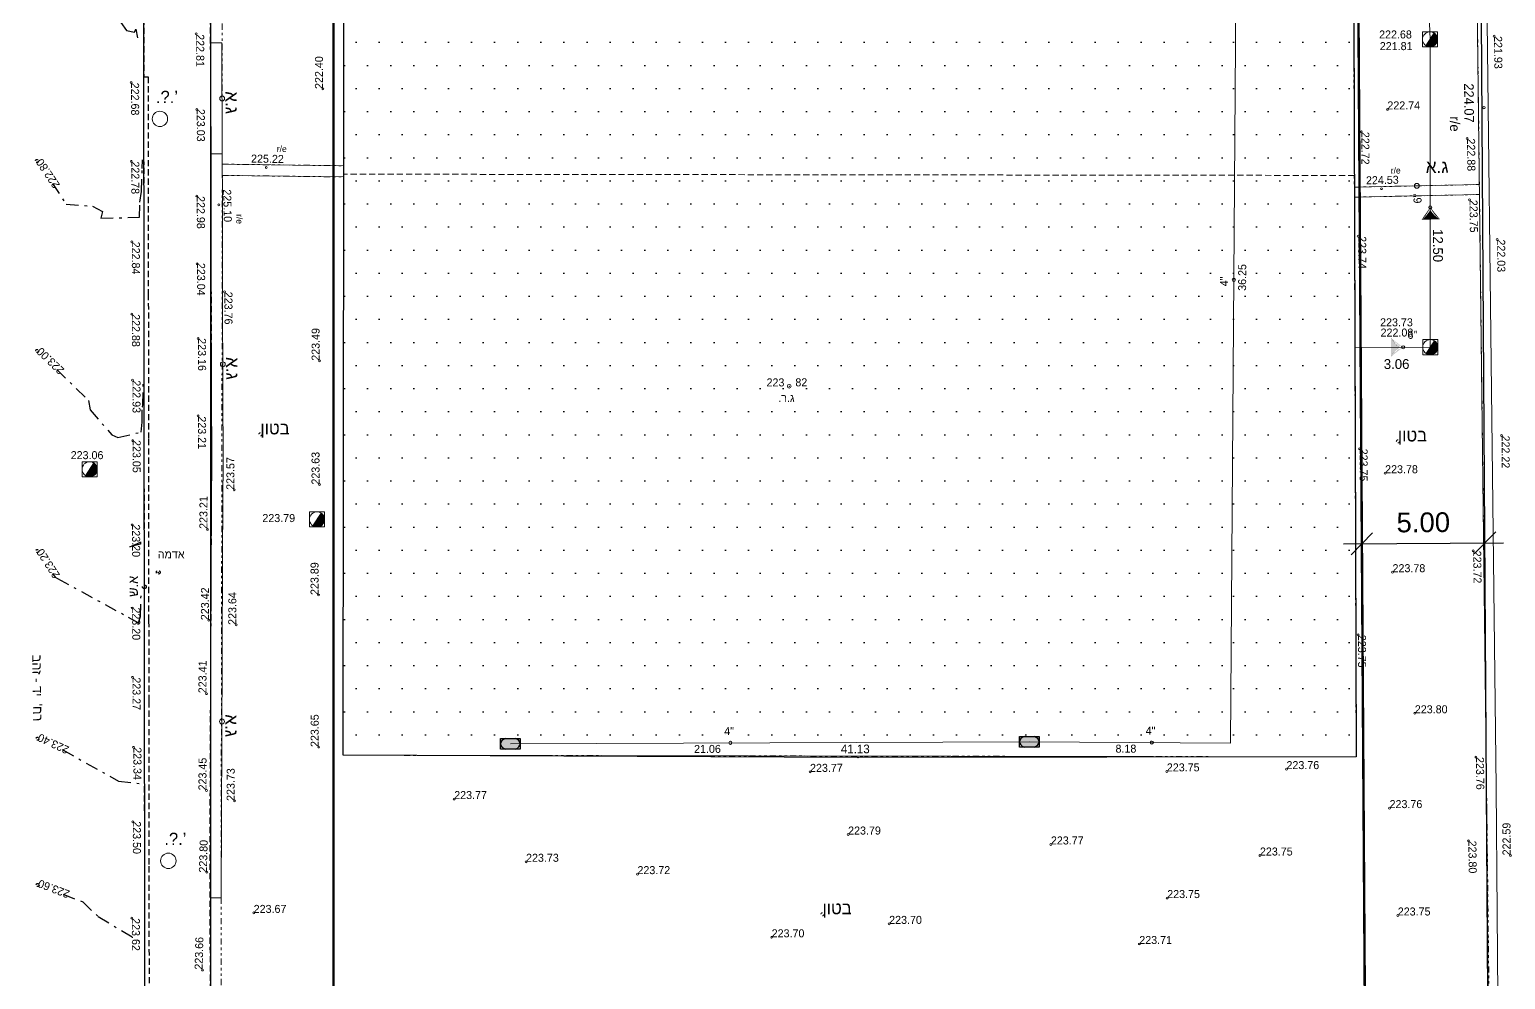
# Model space of a CAD drawing. Extents: x 231979 to 232154, y 632653 to 632930.
# Drawn here: x 232023.1 to 232083.1, y 632816.6 to 632855.2 of the extents above; entities that cross this region are included whole.
import ezdxf
from ezdxf.enums import TextEntityAlignment as Align

# ---------------------------------------------------------------- set-up
doc = ezdxf.new("R2010")
doc.units = 0
doc.header["$MEASUREMENT"] = 0
doc.header["$PDMODE"] = 32
doc.header["$PDSIZE"] = 0.15
for name, pattern in [('DASHDOT', [1, 0.5, -0.25, 0, -0.25]), ('DASHED2', [0.375, 0.25, -0.125]), ('DIVIDE2', [0.625, 0.25, -0.125, 0, -0.125, 0, -0.125]), ('HIDDEN', [0.375, 0.25, -0.125])]:
    doc.linetypes.add(name, pattern=pattern)
for name, color, linetype, lineweight in [('1021', 7, 'Continuous', 20), ('1502', 7, 'Continuous', 20), ('1520', 7, 'Continuous', 20), ('2200', 7, 'Continuous', 20), ('2299', 7, 'DASHED2', 25), ('2401', 7, 'Continuous', 30), ('2402', 7, 'Continuous', 20), ('2404', 7, 'HIDDEN', 30), ('2407', 7, 'DIVIDE2', 20), ('2602', 8, 'Continuous', 20), ('2810', 3, 'DASHED2', 25), ('4402', 1, 'Continuous', 20), ('4604', 5, 'Continuous', 20), ('4612', 5, 'Continuous', 30), ('4801', 29, 'Continuous', 20), ('4801T', 29, 'Continuous', 20), ('4804', 29, 'Continuous', 20)]:
    doc.layers.add(name, color=color, linetype=linetype, lineweight=lineweight)
for name, color, linetype in [('1201', 7, 'Continuous'), ('1506', 252, 'DASHDOT'), ('1802', 15, 'Continuous'), ('1803', 10, 'DASHDOT'), ('2421', 7, 'Continuous')]:
    doc.layers.add(name, color=color, linetype=linetype)
doc.styles.add('hebtext', font='hebtxt.shx')
doc.styles.add('HEBTXT', font='hebtxt.shx')
doc.styles.add('MAVAT_HEBTXT', font='hebtxt.shx')
doc.styles.add('MIRYL', font='miryl.shx')
doc.styles.get("Standard").update_dxf_attribs({"font": 'arial.ttf'})
doc.dimstyles.new('KB', dxfattribs={"dimtxt": 0.8, "dimasz": 0.88, "dimexe": 0.78, "dimexo": 0.9125, "dimgap": 0.44, "dimtad": 1, "dimzin": 0, "dimdsep": 46, "dimtxsty": 'Standard', "dimblk": 'OBLIQUE', "dimcen": 0.29, "dimdle": 0.75, "dimadec": 0, "dimazin": 0, "dimtfac": 1, "dimtofl": 0, "dimtmove": 0, "dimatfit": 3, "dimldrblk": 'OBLIQUE', "dimfxl": 1, "dimtolj": 1, "dimtzin": 0, "dimarcsym": 0})

# ---------------------------------------------------------------- blocks, each defined once
blk = doc.blocks.new('*U1', base_point=(1.23, -0.05))
at = {"color": 0}
for points in [[(0.75, 0.98), (0.66, 1.04), (-0.48, -1.14), (-0.67, -1.04)], [(0.75, 0.98), (-0.48, -1.14), (-0.01, -1.23)], [(1.21, -0.2), (0.75, 0.98), (-0.01, -1.23)], [(1.14, 0.47), (1.04, 0.66), (0.75, 0.98), (0.91, 0.83)], [(1.21, -0.2), (1.23, -0.05), (0.75, 0.98), (1.14, 0.47)], [(1.23, -0.05), (1.23, 0.05), (1.14, 0.47), (1.2, 0.26)], [(-0.48, -1.14), (-0.27, -1.2), (-0.01, -1.23), (-0.06, -1.23)], [(-0.01, -1.23), (0.43, -1.15), (1.21, -0.2), (0.95, -0.78)], [(-0.01, -1.23), (0.01, -1.23), (0.43, -1.15), (0.23, -1.21)], [(0.43, -1.15), (0.63, -1.06), (0.95, -0.78), (0.8, -0.94)], [(0.95, -0.78), (1.07, -0.61), (1.21, -0.2), (1.16, -0.41)]]:
    blk.add_solid(points, dxfattribs=at)
blk = doc.blocks.new('4804')
at = {"layer": '4804'}
blk.add_lwpolyline([(1.23, -1.23), (1.23, 1.23), (-1.24, 1.23), (-1.24, -1.23)], close=True, dxfattribs=at)
blk.add_lwpolyline([(1.23, -0.05), (1.23, 0.05, 0.244643), (0.66, 1.04), (-0.67, -1.04, 0.141736), (-0.01, -1.23), (0.01, -1.23, 0.399207)], format="xyb", close=True, dxfattribs=at)
blk.add_lwpolyline([(0.66, 1.04), (-0.67, -1.04)], dxfattribs=at)
blk.add_circle((0, 0), 1.23, dxfattribs=at)
blk.add_blockref('*U1', (1.23, -0.05), dxfattribs=at)
at = {"style": 'hebtext', "flags": 1}
for tag, p in [('NAME', (3.6, 29.23)), ('COVER', (3.6, 18.7)), ('MATERIAL', (3.6, 8.17)), ('TL', (2.95, -2.37)), ('MANH_TYPE', (3.6, -2.37)), ('IL', (3.6, -12.9))]:
    blk.add_attdef(tag, p, '', height=1.3, dxfattribs=at)
at = {"style": 'hebtext'}
blk.add_attdef('NUMBER', (-0.02, 2.23), '', height=1.3, dxfattribs=at)
blk = doc.blocks.new('4402')
at = {"layer": '4402'}
blk.add_circle((0, 0), 1.25, dxfattribs=at)
at = {"style": 'hebtext'}
for tag, p in [('NUMBER', (1.93, -0.59)), ('NAME', (1.93, -3.02))]:
    blk.add_attdef(tag, p, '', height=1.3, dxfattribs=at)
blk = doc.blocks.new('2602')
at = {"color": 2}
blk.add_circle((0, 0), 0.25, dxfattribs=at)
at = {"style": 'hebtext'}
blk.add_attdef('FENCE_TYPE', (0.92, 1.3), '', height=1.3, dxfattribs=at)
blk = doc.blocks.new('2404')
at = {"color": 2}
blk.add_circle((0, 0), 0.075, dxfattribs=at)
at = {"style": 'hebtext'}
blk.add_attdef('COVER_TYPE', (-1.984, 0.57), '', height=0.39, dxfattribs=at)
blk = doc.blocks.new('2402')
at = {"style": 'HEBTXT'}
blk.add_attdef('STREET-NAME', text='', height=3, dxfattribs=at).set_placement((0, 1), align=Align.CENTER)
at = {"layer": '2421', "style": 'HEBTXT'}
blk.add_attdef('STREET-CODE', text='', height=2, dxfattribs=at).set_placement((0, -3), align=Align.CENTER)
blk = doc.blocks.new('2810')
blk.add_point((0, 0))
at = {"style": 'hebtext'}
blk.add_attdef('TYPE', (-0.07, 2.27), '', height=1.3, dxfattribs=at)
blk = doc.blocks.new('1502')
blk.add_circle((0, 0), 0.15)
at = {"style": 'hebtext'}
for tag, p in [('METER', (-10.33, 0)), ('CENTIMETER', (1, 0))]:
    blk.add_attdef(tag, p, '', height=1.3, dxfattribs=at)
at = {"style": 'hebtext', "flags": 1}
blk.add_attdef('HEIGHT', (1, 0), '', height=1.3, dxfattribs=at)
blk = doc.blocks.new('1506')
at = {"color": 2}
blk.add_circle((0, 0), 0.25, dxfattribs=at)
at = {"color": 2, "style": 'hebtext'}
blk.add_attdef('HEIGHT', (-5.33, -1), '', height=1.3, dxfattribs=at)
blk = doc.blocks.new('1021')
at = {"layer": '1021'}
for points in [[(-5.5, 1.2, 0, 1, 0), (-4.2, 1.2, 0, 0.676, 0)], [(6.7, 1.2, 0, 1, 0), (5.3, 1.2, 0, 0.676, 0)]]:
    blk.add_lwpolyline(points, format="xyseb", dxfattribs=at)
blk.add_circle((0, 0), 0.15, dxfattribs=at)
at = {"layer": '1021', "style": 'hebtext'}
blk.add_attdef('LENGTH', (-3, 0.5), '', height=1.3, dxfattribs=at)
blk = doc.blocks.new('_Oblique')
at = {"color": 0, "linetype": 'ByBlock', "lineweight": -2}
blk.add_line((-0.5, -0.5), (0.5, 0.5), dxfattribs=at)
blk = doc.blocks.new('*D29')
at = {"layer": '1803', "color": 0, "linetype": 'Continuous', "lineweight": -2, "transparency": 16777216}
for p, q in [((232077.237, 632834.921), (232077.236, 632835.101)), ((232082.237, 632834.959), (232082.235, 632835.138)), ((232076.491, 632834.315), (232082.991, 632834.364))]:
    blk.add_line(p, q, dxfattribs=at)
at = {"layer": '1803', "color": 0, "linetype": 'Continuous', "lineweight": -2, "transparency": 16777216, "xscale": 0.88, "yscale": 0.88, "zscale": 0.88}
for p, rotation in [((232077.241, 632834.321), 180.427905208788), ((232082.241, 632834.358), 0.4279052087879546)]:
    blk.add_blockref('_Oblique', p, dxfattribs=dict(at, rotation=rotation))
at = {"layer": '1803', "color": 0, "linetype": 'Continuous', "transparency": 16777216, "insert": (232079.735, 632835.188), "char_height": 0.8, "attachment_point": 5, "rotation": 0.42791}
blk.add_mtext('\\A1;5.00', dxfattribs=at)
blk = doc.blocks.new('2407')
at = {"color": 2}
blk.add_circle((0, 0), 0.25, dxfattribs=at)
at = {"style": 'hebtext'}
blk.add_attdef('COVER_TYPE', (-10, 1), '', height=1.3, dxfattribs=at)
blk = doc.blocks.new('4612')
at = {"layer": '4612'}
blk.add_hatch(color=256, dxfattribs=at).paths.add_polyline_path([(1.23, 2.16), (-1.23, 2.16, 0.58137), (-1.23, -2.16), (1.23, -2.16, 0.58137)])
blk.add_lwpolyline([(-2.49, -2.16), (-2.49, 2.16), (2.49, 2.16), (2.49, -2.16)], close=True, dxfattribs=at)
for start, end in [(119.6551, 240.3449), (299.6551, 60.3449)]:
    blk.add_arc((0, 0), 2.49, start, end, dxfattribs=at)
at = {"layer": '4612', "style": 'hebtext', "flags": 1}
for tag, p in [('WHEEL_NAME', (-4.5, 2.93)), ('TYPE', (-3.97, -3.71))]:
    blk.add_attdef(tag, p, '', height=1.3, dxfattribs=at)
blk = doc.blocks.new('4604')
at = {"color": 2}
blk.add_lwpolyline([(0, 0.25, 1), (0, -0.25, 1)], format="xyb", close=True, dxfattribs=at)
at = {"style": 'hebtext'}
for tag, p in [('KAV_DIAM', (0.12, 4.07)), ('W_TH', (0.31, 1.6)), ('LEVEL', (0.31, 2.85)), ('METAHNEN', (0.24, 0.2)), ('DATE', (0.26, -1.26)), ('PARENT_PLAN_LINE_NAME', (0.31, -3.63)), ('OWNER', (0.29, -4.87)), ('ZOMET_ID_2', (0.24, -8.5)), ('GIS_OBJECT_ID', (0.25, -6.13)), ('ZOMET_ID_1', (0.31, -7.26)), ('MEVAZEA', (0.38, -9.67)), ('STATUS', (0.31, -12.33)), ('DATE_1', (0.32, -11.04)), ('KAV_LENGTH', (0.29, -13.7)), ('VALVE_ID', (0.37, -16.21)), ('INNER_COVER_TYPE', (0.4, -17.44)), ('EL_NO', (0.33, -18.6)), ('OUTER_COVER_TYPE', (0.4, -19.84)), ('KAV_NO', (0.42, -21.02))]:
    blk.add_attdef(tag, p, '', height=1.3, dxfattribs=at)
at = {"style": 'hebtext', "flags": 1}
for tag, p in [('עילי', (0.26, -2.52)), ('MATERIAL', (0.39, -14.99))]:
    blk.add_attdef(tag, p, '', height=1.3, dxfattribs=at)
blk = doc.blocks.new('4801')
at = {"layer": '4801'}
h = blk.add_hatch(color=256, dxfattribs=at)
edge = h.paths.add_edge_path()
edge.add_arc((1.95, 4.63), 5.02, 218.5861, 247.1405, ccw=False)
edge.add_arc((1.62, 3.69), 4.21, 211.4224, 241.4224)
edge.add_arc((1.82, -3.93), 4.51, 119.4318, 147.2843)
edge.add_arc((2.04, -4.74), 5.16, 113.2543, 141.0191, ccw=False)
at = {"layer": '4801', "const_width": 0.0075}
for points in [[(-1.98, 1.5, 0.119466), (-0.67, 0)], [(-0.67, 0, 0.111287), (-1.98, -1.5)]]:
    blk.add_lwpolyline(points, format="xyb", dxfattribs=at)
blk.add_lwpolyline([(0, 0, -0.125241), (-1.98, 1.5, 0.131653), (-0.4, -0.01, 0.122131), (-1.98, -1.5, -0.121743)], format="xyb", close=True, dxfattribs=at)
at = {"layer": '4801'}
blk.add_circle((0, 0), 0.25, dxfattribs=at)
at = {"layer": '4801', "style": 'hebtext', "text_generation_flag": 4}
blk.add_attdef('NUMBER', (0.24, -12.94), '', height=1.3, rotation=180, dxfattribs=at)
blk.add_attdef('DIAM', (0.22, -14.13), '', height=1.3, dxfattribs=at)
at = {"layer": '4801', "style": 'hebtext', "flags": 1}
for tag, p in [('IL_IN', (0.21, -19.57)), ('IL_OUT', (0.3, -24.66)), ('MATERIAL', (0.08, -26.33)), ('SLOPE', (0.16, -27.6))]:
    blk.add_attdef(tag, p, '', height=1.3, dxfattribs=at)
blk = doc.blocks.new('1520')
at = {"layer": '1520'}
blk.add_point((0, 0), dxfattribs=at)
at = {"layer": '1520', "style": 'hebtext'}
for tag, p in [('CENTIMETER', (-0.77, -1.47)), ('METER', (-0.78, -0.76))]:
    blk.add_attdef(tag, p, '', height=0.375, dxfattribs=at)
at = {"layer": '1520', "style": 'hebtext', "flags": 1}
blk.add_attdef('HEIGHT', (-0.71, -2.15), '', height=0.375, dxfattribs=at)

msp = doc.modelspace()

# ---------------------------------------------------------------- hatches: boundary and pattern name
at = {"layer": '2299'}
h = msp.add_hatch(dxfattribs=at)
h.set_pattern_fill('DOTS', color=256, scale=15, style=0)
h.paths.add_polyline_path([(232076.817, 632885.934), (232035.954, 632885.967), (232035.877, 632825.734), (232077.009, 632825.666)])

# ---------------------------------------------------------------- linework, layer by layer
at = {"layer": '1201'}
msp.add_lwpolyline([(232056.78, 632825.641, -2.411363), (232056.773, 632825.633, -0.414703), (232056.78, 632825.641), (232035.877, 632825.734), (232035.954, 632885.967), (232076.817, 632885.934), (232077.009, 632825.666)], format="xyb", close=True, dxfattribs=at)
at = {"layer": '1506'}
for points, elevation in [([(232024.196, 632858.878), (232025.729, 632856.642), (232026.849, 632855.499), (232027.089, 632855.169), (232027.411, 632855.103), (232027.467, 632855.226), (232027.527, 632854.868)], 222.6), ([(232024.074, 632848.959), (232024.637, 632848.111), (232025.699, 632848.04), (232026.115, 632847.813), (232026.043, 632847.542), (232027.611, 632847.581), (232027.632, 632848.199), (232027.692, 632848.631), (232027.727, 632849.566), (232027.739, 632849.915)], 222.8), ([(232024.255, 632841.394), (232025.546, 632840.135), (232025.605, 632839.764), (232026.494, 632838.746), (232026.733, 632838.639), (232027.68, 632838.859), (232027.723, 632839.263), (232027.717, 632839.866), (232027.74, 632839.881), (232027.743, 632839.96), (232027.766, 632840.82)], 223), ([(232027.221, 632834.204), (232027.65, 632834.381), (232027.65, 632834.395), (232027.651, 632834.31), (232027.221, 632834.204)], 223.2), ([(232027.221, 632834.204), (232027.65, 632834.381), (232027.65, 632834.395), (232027.651, 632834.31), (232027.221, 632834.204)], 223.2), ([(232027.221, 632834.204), (232027.65, 632834.381), (232027.65, 632834.395), (232027.651, 632834.31), (232027.221, 632834.204)], 223.2), ([(232027.221, 632834.204), (232027.65, 632834.381), (232027.65, 632834.395), (232027.651, 632834.31), (232027.221, 632834.204)], 223.2), ([(232027.221, 632834.204), (232027.65, 632834.381), (232027.65, 632834.395), (232027.651, 632834.31), (232027.221, 632834.204)], 223.2), ([(232024.082, 632833.117), (232024.191, 632832.963), (232024.286, 632832.91), (232027.158, 632831.346), (232027.578, 632831.117), (232027.653, 632831.367), (232027.676, 632832.207)], 223.2), ([(232024.48, 632825.963), (232024.495, 632825.956), (232026.758, 632824.686), (232027.621, 632824.586)], 223.4), ([(232024.513, 632820.087), (232025.309, 632819.781), (232025.937, 632819.178), (232027.664, 632818.148)], 223.6)]:
    msp.add_lwpolyline(points, dxfattribs=dict(at, elevation=elevation))
at = {"layer": '1802'}
msp.add_lwpolyline([(232030.49, 632888.398), (232030.49, 632694.707), (232038.49, 632686.707), (232083.196, 632686.707), (232081.794, 632903.642), (232045.389, 632903.398, 0.412246), (232030.49, 632888.398)], format="xyb", dxfattribs=at)
at = {"layer": '1803', "ltscale": 5, "const_width": 0.1}
msp.add_lwpolyline([(232035.49, 632888.398), (232035.49, 632696.778), (232040.561, 632691.707), (232078.164, 632691.707), (232076.826, 632898.609), (232045.423, 632898.398, 0.412246)], format="xyb", close=True, dxfattribs=at)
at = {"layer": '2200'}
msp.add_lwpolyline([(232035.954, 632885.967), (232076.817, 632885.934), (232077.009, 632825.666), (232035.877, 632825.734)], close=True, dxfattribs=at)
at = {"layer": '2200', "linetype": 'HIDDEN'}
msp.add_lwpolyline([(232076.934, 632849.282), (232035.907, 632849.334)], dxfattribs=at)
at = {"layer": '2401'}
msp.add_lwpolyline([(232027.833, 632813.692), (232027.825, 632821.227), (232027.818, 632827.924), (232027.815, 632831.188), (232027.807, 632838.572), (232027.801, 632844.468), (232027.792, 632853.282), (232027.782, 632865.402), (232027.798, 632878.106), (232027.813, 632894.514), (232028.426, 632897.052), (232029.957, 632901.694), (232030.687, 632903.738), (232031.498, 632905.882), (232032.013, 632906.825), (232032.635, 632907.199), (232033.281, 632907.222), (232051.222, 632907.338), (232061.836, 632907.425), (232075.206, 632907.594), (232092.335, 632907.674)], dxfattribs=at)
at = {"layer": '2404'}
msp.add_lwpolyline([(232027.792, 632853.282), (232027.962, 632853.282), (232027.971, 632844.468), (232027.977, 632838.572), (232027.985, 632831.188), (232027.988, 632827.924), (232027.995, 632821.227), (232028.003, 632813.692), (232028.011, 632805.14), (232028.018, 632798.8), (232028.026, 632790.456), (232028.052, 632782.218), (232027.882, 632782.217), (232027.856, 632790.455), (232027.848, 632798.799), (232027.841, 632805.14), (232027.833, 632813.692), (232027.825, 632821.227), (232027.818, 632827.924), (232027.815, 632831.188), (232027.807, 632838.572), (232027.801, 632844.468)], close=True, dxfattribs=at)
at = {"layer": '2407'}
msp.add_lwpolyline([(232076.935, 632848.805), (232082.013, 632848.913), (232081.373, 632902.741), (232077.029, 632902.657), (232077.028, 632902.743), (232070.831, 632902.727), (232070.84, 632903.133), (232064.173, 632903.085), (232056.892, 632903.013), (232050.369, 632902.935), (232042.115, 632902.478, 0.039861), (232040.032, 632901.938, 0.075339), (232037.835, 632900.855, 0.014511), (232037.236, 632900.374), (232034.808, 632898.096, 0.088728), (232032.938, 632895.771, 0.077953), (232031.207, 632891.571, 0.026338), (232030.936, 632888.771), (232030.928, 632886.8), (232030.976, 632849.741), (232035.907, 632849.675), (232035.954, 632885.967), (232076.817, 632885.934)], format="xyb", close=True, dxfattribs=at)
msp.add_lwpolyline([(232030.94, 632809.797), (232030.924, 632819.946), (232030.977, 632849.286), (232035.901, 632849.22), (232035.877, 632825.734), (232077.009, 632825.666), (232076.937, 632848.4), (232082.018, 632848.508), (232082.474, 632810.172)], close=True, dxfattribs=at)
at = {"layer": '2602'}
for points in [[(232081.373, 632902.741), (232082.304, 632824.42), (232082.563, 632792.181), (232082.816, 632761.522), (232083.033, 632726.143), (232083.257, 632683.913)], [(232081.767, 632902.749), (232082.697, 632824.424), (232082.957, 632792.184), (232083.209, 632761.524), (232083.427, 632726.145), (232083.651, 632683.915)], [(232030.975, 632850.16), (232030.516, 632850.159)], [(232030.976, 632849.741), (232035.907, 632849.675)], [(232030.977, 632849.286), (232035.901, 632849.22)], [(232076.935, 632848.805), (232082.013, 632848.913)], [(232076.937, 632848.4), (232082.018, 632848.508)]]:
    msp.add_lwpolyline(points, dxfattribs=at)
msp.add_lwpolyline([(232030.49, 632819.946), (232030.924, 632819.946), (232030.971, 632829.711), (232030.988, 632833.896), (232031.004, 632837.848), (232030.998, 632840.35), (232030.988, 632844.644), (232030.98, 632848.165), (232030.975, 632850.144), (232030.96, 632854.668), (232030.501, 632854.666), (232030.516, 632850.143), (232030.521, 632848.164), (232030.529, 632844.643), (232030.539, 632840.349), (232030.544, 632837.848), (232030.528, 632833.898), (232030.511, 632829.713)], close=True, dxfattribs=at)
at = {"layer": '2810'}
for points in [[(232027.782, 632865.402), (232027.792, 632853.282), (232027.962, 632853.282), (232027.962, 632853.282), (232027.962, 632853.282), (232027.971, 632844.468), (232027.977, 632838.572), (232027.985, 632831.188), (232027.988, 632827.924), (232027.995, 632821.227), (232028.003, 632813.692)], [(232030.49, 632813.575), (232030.487, 632823.696), (232030.511, 632829.713), (232030.528, 632833.898), (232030.544, 632837.848), (232030.539, 632840.349), (232030.529, 632844.643), (232030.521, 632848.164), (232030.516, 632850.143), (232030.501, 632854.666), (232030.483, 632860.712)]]:
    msp.add_lwpolyline(points, dxfattribs=at)
at = {"layer": '4604'}
for p, q in [((232072.162, 632862.474), (232071.913, 632826.227)), ((232042.674, 632826.202), (232063.737, 632826.284)), ((232063.737, 632826.284), (232071.913, 632826.227))]:
    msp.add_line(p, q, dxfattribs=at)
at = {"layer": '4804'}
for p, q in [((232080.009, 632854.808), (232079.74, 632862.481)), ((232080.021, 632842.307), (232080.009, 632854.808))]:
    msp.add_line(p, q, dxfattribs=at)
at = {"layer": '4804', "elevation": 223.731}
msp.add_lwpolyline([(232080.021, 632842.307), (232076.956, 632842.297)], dxfattribs=at)

# ---------------------------------------------------------------- block references
at = {"layer": '1021'}
ref = msp.add_blockref('1021', (232056.78, 632825.633, -8.33), dxfattribs=dict(at, xscale=0.05000000006586646, yscale=0.05000000006586646, zscale=0.05000000006586646, rotation=359.4081699641912))
ref.add_attrib('LENGTH', '41.13', dxfattribs={"layer": '0', "height": 0.35, "rotation": 359.90422, "style": 'HEBTXT'}).set_placement((232056.674, 632825.816), align=Align.CENTER)
at = {"layer": '1502'}
ref = msp.add_blockref('1502', (232029.914, 632855.036, 222.811), dxfattribs=dict(at, xscale=0.25, yscale=0.25, zscale=0.25))
ref.add_attrib('HEIGHT', '222.81', (232029.914, 632855.017, 222.811), dxfattribs={"layer": '0', "height": 0.325, "rotation": 270.19137, "style": 'hebtext'})
ref = msp.add_blockref('1502', (232082.61, 632854.94, 221.932), dxfattribs=dict(at, xscale=0.25, yscale=0.25, zscale=0.25))
ref.add_attrib('HEIGHT', '221.93', (232082.61, 632854.94, 221.932), dxfattribs={"layer": '0', "height": 0.325, "rotation": 270.45378, "style": 'hebtext'})
ref = msp.add_blockref('1502', (232035.06, 632852.794, 222.398), dxfattribs=dict(at, xscale=0.25, yscale=0.25, zscale=0.25))
ref.add_attrib('HEIGHT', '222.40', (232035.06, 632852.794, 222.398), dxfattribs={"layer": '0', "height": 0.325, "rotation": 89.92693, "style": 'hebtext'})
ref = msp.add_blockref('1502', (232027.272, 632853.052, 222.683), dxfattribs=dict(at, xscale=0.25, yscale=0.25, zscale=0.25))
ref.add_attrib('HEIGHT', '222.68', (232027.272, 632853.049, 222.683), dxfattribs={"layer": '0', "height": 0.325, "rotation": 270.05814, "style": 'hebtext'})
ref = msp.add_blockref('1502', (232082.199, 632852.036, 224.07), dxfattribs=dict(at, xscale=0.2999999999873011, yscale=0.2999999999873011, zscale=0.2999999999873011, rotation=270.3995510000747))
ref.add_attrib('HEIGHT', '224.07', (232081.392, 632853.02, 224.07), dxfattribs={"layer": '0', "height": 0.39, "rotation": 270.39955, "style": 'hebtext'})
ref = msp.add_blockref('1502', (232029.939, 632851.96, 223.025), dxfattribs=dict(at, xscale=0.25, yscale=0.25, zscale=0.25))
ref.add_attrib('HEIGHT', '223.03', (232029.939, 632851.983, 223.025), dxfattribs={"layer": '0', "height": 0.325, "rotation": 270.19137, "style": 'hebtext'})
ref = msp.add_blockref('1502', (232078.277, 632851.964, 222.739), dxfattribs=dict(at, xscale=0.25, yscale=0.25, zscale=0.25))
ref.add_attrib('HEIGHT', '222.74', (232078.277, 632851.964, 222.739), dxfattribs={"layer": '0', "height": 0.325, "style": 'hebtext'})
ref = msp.add_blockref('1502', (232077.22, 632851.051, 222.716), dxfattribs=dict(at, xscale=0.25, yscale=0.25, zscale=0.25))
ref.add_attrib('HEIGHT', '222.72', (232077.22, 632851.051, 222.716), dxfattribs={"layer": '0', "height": 0.325, "rotation": 270.09736, "style": 'hebtext'})
ref = msp.add_blockref('1502', (232081.512, 632850.781, 222.883), dxfattribs=dict(at, xscale=0.25, yscale=0.25, zscale=0.25))
ref.add_attrib('HEIGHT', '222.88', (232081.512, 632850.781, 222.883), dxfattribs={"layer": '0', "height": 0.325, "rotation": 270.68732, "style": 'hebtext'})
ref = msp.add_blockref('1502', (232032.761, 632849.607, 225.22), dxfattribs=dict(at, xscale=0.2499999999999999, yscale=0.2499999999999999, zscale=0.2499999999999999, rotation=359.2313810000001))
ref.add_attrib('HEIGHT', '225.22', (232032.141, 632849.805, 225.22), dxfattribs={"layer": '0', "height": 0.325, "rotation": 359.23138, "style": 'hebtext'})
ref = msp.add_blockref('1502', (232027.281, 632849.857, 222.781), dxfattribs=dict(at, xscale=0.25, yscale=0.25, zscale=0.25))
ref.add_attrib('HEIGHT', '222.78', (232027.281, 632849.853, 222.781), dxfattribs={"layer": '0', "height": 0.325, "rotation": 270.05814, "style": 'hebtext'})
ref = msp.add_blockref('1502', (232078.038, 632848.743, 224.53), dxfattribs=dict(at, xscale=0.2499999999999999, yscale=0.2499999999999999, zscale=0.2499999999999999, rotation=1.216135000000024))
ref.add_attrib('HEIGHT', '224.53', (232077.411, 632848.919, 224.53), dxfattribs={"layer": '0', "height": 0.325, "rotation": 1.21614, "style": 'hebtext'})
ref = msp.add_blockref('1502', (232029.939, 632848.447, 222.975), dxfattribs=dict(at, xscale=0.25, yscale=0.25, zscale=0.25))
ref.add_attrib('HEIGHT', '222.98', (232029.939, 632848.443, 222.975), dxfattribs={"layer": '0', "height": 0.325, "rotation": 270.13215, "style": 'hebtext'})
ref = msp.add_blockref('1502', (232030.833, 632848.086, 225.1), dxfattribs=dict(at, xscale=0.2499999999999999, yscale=0.2499999999999999, zscale=0.2499999999999999, rotation=271.3158760000001))
ref.add_attrib('HEIGHT', '225.10', (232031.007, 632848.713, 225.1), dxfattribs={"layer": '0', "height": 0.325, "rotation": 271.31588, "style": 'hebtext'})
ref = msp.add_blockref('1502', (232081.611, 632848.288, 223.747), dxfattribs=dict(at, xscale=0.25, yscale=0.25, zscale=0.25))
ref.add_attrib('HEIGHT', '223.75', (232081.611, 632848.288, 223.747), dxfattribs={"layer": '0', "height": 0.325, "rotation": 270.68732, "style": 'hebtext'})
ref = msp.add_blockref('1502', (232027.303, 632846.588, 222.842), dxfattribs=dict(at, xscale=0.25, yscale=0.25, zscale=0.25))
ref.add_attrib('HEIGHT', '222.84', (232027.303, 632846.591, 222.842), dxfattribs={"layer": '0', "height": 0.325, "rotation": 270.05814, "style": 'hebtext'})
ref = msp.add_blockref('1502', (232077.092, 632846.814, 223.743), dxfattribs=dict(at, xscale=0.25, yscale=0.25, zscale=0.25))
ref.add_attrib('HEIGHT', '223.74', (232077.092, 632846.814, 223.743), dxfattribs={"layer": '0', "height": 0.325, "rotation": 270.09736, "style": 'hebtext'})
ref = msp.add_blockref('1502', (232082.735, 632846.682, 222.035), dxfattribs=dict(at, xscale=0.25, yscale=0.25, zscale=0.25))
ref.add_attrib('HEIGHT', '222.03', (232082.735, 632846.682, 222.035), dxfattribs={"layer": '0', "height": 0.325, "rotation": 270.28363, "style": 'hebtext'})
ref = msp.add_blockref('1502', (232029.951, 632845.698, 223.037), dxfattribs=dict(at, xscale=0.25, yscale=0.25, zscale=0.25))
ref.add_attrib('HEIGHT', '223.04', (232029.951, 632845.728, 223.037), dxfattribs={"layer": '0', "height": 0.325, "rotation": 270.13215, "style": 'hebtext'})
ref = msp.add_blockref('1502', (232031.061, 632844.556, 223.755), dxfattribs=dict(at, xscale=0.25, yscale=0.25, zscale=0.25))
ref.add_attrib('HEIGHT', '223.76', (232031.061, 632844.556, 223.755), dxfattribs={"layer": '0', "height": 0.325, "rotation": 270.13215, "style": 'hebtext'})
ref = msp.add_blockref('1502', (232027.305, 632843.652, 222.882), dxfattribs=dict(at, xscale=0.25, yscale=0.25, zscale=0.25))
ref.add_attrib('HEIGHT', '222.88', (232027.305, 632843.648, 222.882), dxfattribs={"layer": '0', "height": 0.325, "rotation": 270.05814, "style": 'hebtext'})
ref = msp.add_blockref('1502', (232034.925, 632841.755, 223.486), dxfattribs=dict(at, xscale=0.25, yscale=0.25, zscale=0.25))
ref.add_attrib('HEIGHT', '223.49', (232034.925, 632841.755, 223.486), dxfattribs={"layer": '0', "height": 0.325, "rotation": 89.92693, "style": 'hebtext'})
ref = msp.add_blockref('1502', (232029.989, 632842.66, 223.164), dxfattribs=dict(at, xscale=0.25, yscale=0.25, zscale=0.25))
ref.add_attrib('HEIGHT', '223.16', (232029.989, 632842.671, 223.164), dxfattribs={"layer": '0', "height": 0.325, "rotation": 270.13215, "style": 'hebtext'})
ref = msp.add_blockref('1502', (232027.329, 632840.965, 222.929), dxfattribs=dict(at, xscale=0.25, yscale=0.25, zscale=0.25))
ref.add_attrib('HEIGHT', '222.93', (232027.329, 632840.961, 222.929), dxfattribs={"layer": '0', "height": 0.325, "rotation": 270.05814, "style": 'hebtext'})
ref = msp.add_blockref('1502', (232029.989, 632839.516, 223.209), dxfattribs=dict(at, xscale=0.25, yscale=0.25, zscale=0.25))
ref.add_attrib('HEIGHT', '223.21', (232029.99, 632839.497, 223.209), dxfattribs={"layer": '0', "height": 0.325, "rotation": 270.13215, "style": 'hebtext'})
ref = msp.add_blockref('1502', (232027.335, 632838.512, 223.055), dxfattribs=dict(at, xscale=0.25, yscale=0.25, zscale=0.25))
ref.add_attrib('HEIGHT', '223.05', (232027.335, 632838.535, 223.055), dxfattribs={"layer": '0', "height": 0.325, "rotation": 270.05814, "style": 'hebtext'})
ref = msp.add_blockref('1502', (232082.916, 632838.718, 222.221), dxfattribs=dict(at, xscale=0.25, yscale=0.25, zscale=0.25))
ref.add_attrib('HEIGHT', '222.22', (232082.916, 632838.718, 222.221), dxfattribs={"layer": '0', "height": 0.325, "rotation": 270.05787, "style": 'hebtext'})
ref = msp.add_blockref('1502', (232034.921, 632836.725, 223.626), dxfattribs=dict(at, xscale=0.25, yscale=0.25, zscale=0.25))
ref.add_attrib('HEIGHT', '223.63', (232034.921, 632836.725, 223.626), dxfattribs={"layer": '0', "height": 0.325, "rotation": 89.92693, "style": 'hebtext'})
ref = msp.add_blockref('1502', (232077.149, 632838.184, 223.746), dxfattribs=dict(at, xscale=0.25, yscale=0.25, zscale=0.25))
ref.add_attrib('HEIGHT', '223.75', (232077.149, 632838.184, 223.746), dxfattribs={"layer": '0', "height": 0.325, "rotation": 270.09736, "style": 'hebtext'})
ref = msp.add_blockref('1502', (232031.463, 632836.512, 223.572), dxfattribs=dict(at, xscale=0.25, yscale=0.25, zscale=0.25))
ref.add_attrib('HEIGHT', '223.57', (232031.463, 632836.512, 223.572), dxfattribs={"layer": '0', "height": 0.325, "rotation": 89.76794, "style": 'hebtext'})
ref = msp.add_blockref('1502', (232078.186, 632837.188, 223.784), dxfattribs=dict(at, xscale=0.25, yscale=0.25, zscale=0.25))
ref.add_attrib('HEIGHT', '223.78', (232078.186, 632837.188, 223.784), dxfattribs={"layer": '0', "height": 0.325, "style": 'hebtext'})
ref = msp.add_blockref('1502', (232030.369, 632834.907, 223.211), dxfattribs=dict(at, xscale=0.25, yscale=0.25, zscale=0.25))
ref.add_attrib('HEIGHT', '223.21', (232030.369, 632834.926, 223.211), dxfattribs={"layer": '0', "height": 0.325, "rotation": 89.76794, "style": 'hebtext'})
ref = msp.add_blockref('1502', (232027.312, 632835.087, 223.202), dxfattribs=dict(at, xscale=0.25, yscale=0.25, zscale=0.25))
ref.add_attrib('HEIGHT', '223.20', (232027.312, 632835.11, 223.202), dxfattribs={"layer": '0', "height": 0.325, "rotation": 270.05814, "style": 'hebtext'})
ref = msp.add_blockref('1502', (232081.761, 632834.041, 223.723), dxfattribs=dict(at, xscale=0.25, yscale=0.25, zscale=0.25))
ref.add_attrib('HEIGHT', '223.72', (232081.761, 632834.041, 223.723), dxfattribs={"layer": '0', "height": 0.325, "rotation": 270.68732, "style": 'hebtext'})
ref = msp.add_blockref('1502', (232034.882, 632832.242, 223.893), dxfattribs=dict(at, xscale=0.25, yscale=0.25, zscale=0.25))
ref.add_attrib('HEIGHT', '223.89', (232034.882, 632832.242, 223.893), dxfattribs={"layer": '0', "height": 0.325, "rotation": 89.92693, "style": 'hebtext'})
ref = msp.add_blockref('1502', (232078.487, 632833.168, 223.784), dxfattribs=dict(at, xscale=0.25, yscale=0.25, zscale=0.25))
ref.add_attrib('HEIGHT', '223.78', (232078.487, 632833.168, 223.784), dxfattribs={"layer": '0', "height": 0.325, "style": 'hebtext'})
ref = msp.add_blockref('1502', (232030.431, 632831.214, 223.423), dxfattribs=dict(at, xscale=0.25, yscale=0.25, zscale=0.25))
ref.add_attrib('HEIGHT', '223.42', (232030.431, 632831.218, 223.423), dxfattribs={"layer": '0', "height": 0.325, "rotation": 89.76794, "style": 'hebtext'})
ref = msp.add_blockref('1502', (232031.54, 632831.027, 223.635), dxfattribs=dict(at, xscale=0.25, yscale=0.25, zscale=0.25))
ref.add_attrib('HEIGHT', '223.64', (232031.54, 632831.027, 223.635), dxfattribs={"layer": '0', "height": 0.325, "rotation": 89.76794, "style": 'hebtext'})
ref = msp.add_blockref('1502', (232027.318, 632831.714, 223.202), dxfattribs=dict(at, xscale=0.25, yscale=0.25, zscale=0.25))
ref.add_attrib('HEIGHT', '223.20', (232027.318, 632831.737, 223.202), dxfattribs={"layer": '0', "height": 0.325, "rotation": 270.05814, "style": 'hebtext'})
ref = msp.add_blockref('1502', (232077.085, 632830.622, 223.753), dxfattribs=dict(at, xscale=0.25, yscale=0.25, zscale=0.25))
ref.add_attrib('HEIGHT', '223.75', (232077.085, 632830.622, 223.753), dxfattribs={"layer": '0', "height": 0.325, "rotation": 270.09736, "style": 'hebtext'})
ref = msp.add_blockref('1502', (232030.33, 632828.232, 223.415), dxfattribs=dict(at, xscale=0.25, yscale=0.25, zscale=0.25))
ref.add_attrib('HEIGHT', '223.41', (232030.33, 632828.251, 223.415), dxfattribs={"layer": '0', "height": 0.325, "rotation": 89.76794, "style": 'hebtext'})
ref = msp.add_blockref('1502', (232027.331, 632828.901, 223.274), dxfattribs=dict(at, xscale=0.25, yscale=0.25, zscale=0.25))
ref.add_attrib('HEIGHT', '223.27', (232027.331, 632828.897, 223.274), dxfattribs={"layer": '0', "height": 0.325, "rotation": 270.05814, "style": 'hebtext'})
ref = msp.add_blockref('1502', (232079.392, 632827.438, 223.796), dxfattribs=dict(at, xscale=0.25, yscale=0.25, zscale=0.25))
ref.add_attrib('HEIGHT', '223.80', (232079.392, 632827.438, 223.796), dxfattribs={"layer": '0', "height": 0.325, "style": 'hebtext'})
ref = msp.add_blockref('1502', (232034.887, 632826.067, 223.654), dxfattribs=dict(at, xscale=0.25, yscale=0.25, zscale=0.25))
ref.add_attrib('HEIGHT', '223.65', (232034.887, 632826.067, 223.654), dxfattribs={"layer": '0', "height": 0.325, "rotation": 89.92693, "style": 'hebtext'})
ref = msp.add_blockref('1502', (232027.367, 632826.056, 223.34), dxfattribs=dict(at, xscale=0.25, yscale=0.25, zscale=0.25))
ref.add_attrib('HEIGHT', '223.34', (232027.367, 632826.059, 223.34), dxfattribs={"layer": '0', "height": 0.325, "rotation": 270.05814, "style": 'hebtext'})
ref = msp.add_blockref('1502', (232030.33, 632824.3, 223.452), dxfattribs=dict(at, xscale=0.25, yscale=0.25, zscale=0.25))
ref.add_attrib('HEIGHT', '223.45', (232030.33, 632824.304, 223.452), dxfattribs={"layer": '0', "height": 0.325, "rotation": 89.76794, "style": 'hebtext'})
ref = msp.add_blockref('1502', (232054.837, 632825.058, 223.77), dxfattribs=dict(at, xscale=0.25, yscale=0.25, zscale=0.25))
ref.add_attrib('HEIGHT', '223.77', (232054.837, 632825.058, 223.77), dxfattribs={"layer": '0', "height": 0.325, "rotation": 0.09736, "style": 'hebtext'})
ref = msp.add_blockref('1502', (232069.324, 632825.077, 223.755), dxfattribs=dict(at, xscale=0.25, yscale=0.25, zscale=0.25))
ref.add_attrib('HEIGHT', '223.75', (232069.324, 632825.077, 223.755), dxfattribs={"layer": '0', "height": 0.325, "rotation": 0.09736, "style": 'hebtext'})
ref = msp.add_blockref('1502', (232074.18, 632825.169, 223.762), dxfattribs=dict(at, xscale=0.25, yscale=0.25, zscale=0.25))
ref.add_attrib('HEIGHT', '223.76', (232074.18, 632825.169, 223.762), dxfattribs={"layer": '0', "height": 0.325, "rotation": 0.09736, "style": 'hebtext'})
ref = msp.add_blockref('1502', (232081.873, 632825.66, 223.761), dxfattribs=dict(at, xscale=0.25, yscale=0.25, zscale=0.25))
ref.add_attrib('HEIGHT', '223.76', (232081.873, 632825.66, 223.761), dxfattribs={"layer": '0', "height": 0.325, "rotation": 270.68732, "style": 'hebtext'})
ref = msp.add_blockref('1502', (232031.475, 632823.876, 223.732), dxfattribs=dict(at, xscale=0.25, yscale=0.25, zscale=0.25))
ref.add_attrib('HEIGHT', '223.73', (232031.475, 632823.876, 223.732), dxfattribs={"layer": '0', "height": 0.325, "rotation": 89.76794, "style": 'hebtext'})
ref = msp.add_blockref('1502', (232040.39, 632823.954, 223.768), dxfattribs=dict(at, xscale=0.25, yscale=0.25, zscale=0.25))
ref.add_attrib('HEIGHT', '223.77', (232040.39, 632823.954, 223.768), dxfattribs={"layer": '0', "height": 0.325, "style": 'hebtext'})
ref = msp.add_blockref('1502', (232078.366, 632823.587, 223.758), dxfattribs=dict(at, xscale=0.25, yscale=0.25, zscale=0.25))
ref.add_attrib('HEIGHT', '223.76', (232078.366, 632823.587, 223.758), dxfattribs={"layer": '0', "height": 0.325, "style": 'hebtext'})
ref = msp.add_blockref('1502', (232027.344, 632823.029, 223.497), dxfattribs=dict(at, xscale=0.25, yscale=0.25, zscale=0.25))
ref.add_attrib('HEIGHT', '223.50', (232027.344, 632823.052, 223.497), dxfattribs={"layer": '0', "height": 0.325, "rotation": 270.05814, "style": 'hebtext'})
ref = msp.add_blockref('1502', (232083.276, 632821.666, 222.589), dxfattribs=dict(at, xscale=0.25, yscale=0.25, zscale=0.25))
ref.add_attrib('HEIGHT', '222.59', (232083.276, 632821.666, 222.589), dxfattribs={"layer": '0', "height": 0.325, "rotation": 89.99373, "style": 'hebtext'})
ref = msp.add_blockref('1502', (232056.383, 632822.513, 223.788), dxfattribs=dict(at, xscale=0.25, yscale=0.25, zscale=0.25))
ref.add_attrib('HEIGHT', '223.79', (232056.383, 632822.513, 223.788), dxfattribs={"layer": '0', "height": 0.325, "style": 'hebtext'})
ref = msp.add_blockref('1502', (232064.616, 632822.111, 223.769), dxfattribs=dict(at, xscale=0.25, yscale=0.25, zscale=0.25))
ref.add_attrib('HEIGHT', '223.77', (232064.616, 632822.111, 223.769), dxfattribs={"layer": '0', "height": 0.325, "style": 'hebtext'})
ref = msp.add_blockref('1502', (232030.347, 632820.986, 223.802), dxfattribs=dict(at, xscale=0.25, yscale=0.25, zscale=0.25))
ref.add_attrib('HEIGHT', '223.80', (232030.347, 632820.963, 223.802), dxfattribs={"layer": '0', "height": 0.325, "rotation": 88.43989, "style": 'hebtext'})
ref = msp.add_blockref('1502', (232073.103, 632821.661, 223.748), dxfattribs=dict(at, xscale=0.25, yscale=0.25, zscale=0.25))
ref.add_attrib('HEIGHT', '223.75', (232073.103, 632821.661, 223.748), dxfattribs={"layer": '0', "height": 0.325, "style": 'hebtext'})
ref = msp.add_blockref('1502', (232081.565, 632822.264, 223.795), dxfattribs=dict(at, xscale=0.25, yscale=0.25, zscale=0.25))
ref.add_attrib('HEIGHT', '223.80', (232081.565, 632822.264, 223.795), dxfattribs={"layer": '0', "height": 0.325, "rotation": 270.68192, "style": 'hebtext'})
ref = msp.add_blockref('1502', (232043.307, 632821.407, 223.731), dxfattribs=dict(at, xscale=0.25, yscale=0.25, zscale=0.25))
ref.add_attrib('HEIGHT', '223.73', (232043.307, 632821.407, 223.731), dxfattribs={"layer": '0', "height": 0.325, "style": 'hebtext'})
ref = msp.add_blockref('1502', (232047.83, 632820.905, 223.718), dxfattribs=dict(at, xscale=0.25, yscale=0.25, zscale=0.25))
ref.add_attrib('HEIGHT', '223.72', (232047.83, 632820.905, 223.718), dxfattribs={"layer": '0', "height": 0.325, "style": 'hebtext'})
ref = msp.add_blockref('1502', (232069.339, 632819.933, 223.751), dxfattribs=dict(at, xscale=0.25, yscale=0.25, zscale=0.25))
ref.add_attrib('HEIGHT', '223.75', (232069.339, 632819.933, 223.751), dxfattribs={"layer": '0', "height": 0.325, "style": 'hebtext'})
ref = msp.add_blockref('1502', (232032.249, 632819.33, 223.67), dxfattribs=dict(at, xscale=0.25, yscale=0.25, zscale=0.25))
ref.add_attrib('HEIGHT', '223.67', (232032.249, 632819.33, 223.67), dxfattribs={"layer": '0', "height": 0.325, "style": 'hebtext'})
ref = msp.add_blockref('1502', (232078.699, 632819.225, 223.746), dxfattribs=dict(at, xscale=0.25, yscale=0.25, zscale=0.25))
ref.add_attrib('HEIGHT', '223.75', (232078.699, 632819.225, 223.746), dxfattribs={"layer": '0', "height": 0.325, "style": 'hebtext'})
ref = msp.add_blockref('1502', (232027.304, 632819.121, 223.623), dxfattribs=dict(at, xscale=0.25, yscale=0.25, zscale=0.25))
ref.add_attrib('HEIGHT', '223.62', (232027.304, 632819.117, 223.623), dxfattribs={"layer": '0', "height": 0.325, "rotation": 270.05814, "style": 'hebtext'})
ref = msp.add_blockref('1502', (232058.05, 632818.884, 223.699), dxfattribs=dict(at, xscale=0.25, yscale=0.25, zscale=0.25))
ref.add_attrib('HEIGHT', '223.70', (232058.05, 632818.884, 223.699), dxfattribs={"layer": '0', "height": 0.325, "style": 'hebtext'})
ref = msp.add_blockref('1502', (232030.172, 632817.009, 223.661), dxfattribs=dict(at, xscale=0.25, yscale=0.25, zscale=0.25))
ref.add_attrib('HEIGHT', '223.66', (232030.173, 632817.021, 223.661), dxfattribs={"layer": '0', "height": 0.325, "rotation": 88.43989, "style": 'hebtext'})
ref = msp.add_blockref('1502', (232053.279, 632818.339, 223.696), dxfattribs=dict(at, xscale=0.25, yscale=0.25, zscale=0.25))
ref.add_attrib('HEIGHT', '223.70', (232053.279, 632818.339, 223.696), dxfattribs={"layer": '0', "height": 0.325, "style": 'hebtext'})
ref = msp.add_blockref('1502', (232068.204, 632818.067, 223.707), dxfattribs=dict(at, xscale=0.25, yscale=0.25, zscale=0.25))
ref.add_attrib('HEIGHT', '223.71', (232068.204, 632818.067, 223.707), dxfattribs={"layer": '0', "height": 0.325, "style": 'hebtext'})
at = {"layer": '1506', "xscale": 0.25, "yscale": 0.25, "zscale": 0.25}
for p, rotation, values in [((232023.447, 632849.866, 222.8), 124, {'HEIGHT': '222.80'}), ((232023.453, 632842.149, 223), 136, {'HEIGHT': '223.00'}), ((232023.467, 632834.032, 223.2), 123, {'HEIGHT': '223.20'}), ((232023.469, 632826.403, 223.4), 155, {'HEIGHT': '223.40'}), ((232023.477, 632820.463, 223.6), 159, {'HEIGHT': '223.60'})]:
    msp.add_blockref('1506', p, dxfattribs=dict(at, rotation=rotation)).add_auto_attribs(values)
at = {"layer": '1520'}
ref = msp.add_blockref('1520', (232053.991, 632840.718, 223.8), dxfattribs=dict(at, xscale=0.25, yscale=0.25, zscale=0.25))
ref.add_attrib('METER', '223', (232053.071, 632840.714, 223.8), dxfattribs={"layer": '0', "height": 0.325, "style": 'hebtext'})
ref.add_attrib('CENTIMETER', '82', (232054.241, 632840.717, 223.8), dxfattribs={"layer": '0', "height": 0.325, "style": 'hebtext'})
ref = msp.add_blockref('1520', (232053.991, 632840.718), dxfattribs=dict(at, xscale=0.25, yscale=0.25, zscale=0.25))
ref.add_attrib('CENTIMETER', '.ר.ג', (232053.549, 632840.084), dxfattribs={"layer": '0', "height": 0.325, "style": 'hebtext'})
at = {"layer": '2402'}
ref = msp.add_blockref('2402', (232024.099, 632828.896), dxfattribs=dict(at, rotation=270.7697630026857))
ref.add_attrib('STREET-NAME', "בהז - די  'חר", (232023.256, 632829.818), dxfattribs={"height": 0.39, "rotation": 270.76976, "style": 'hebtext'})
at = {"layer": '2404'}
ref = msp.add_blockref('2404', (232027.813, 632832.574), dxfattribs=dict(at, rotation=89.92537575172103))
ref.add_attrib('COVER_TYPE', 'ש.א', (232027.552, 632832.168), dxfattribs={"layer": '0', "height": 0.39, "rotation": 89.92538, "style": 'hebtext'})
at = {"layer": '2407'}
ref = msp.add_blockref('2407', (232032.521, 632838.766), dxfattribs=dict(at, xscale=0.250000000036641, yscale=0.250000000036641, zscale=0.250000000036641, rotation=309.9909162536397))
ref.add_attrib('NAME', 'ןוטב', (232032.521, 632838.766), dxfattribs={"layer": '0', "height": 0.5, "rotation": 0.03156, "style": 'MAVAT_HEBTXT'})
ref = msp.add_blockref('2407', (232078.703, 632838.479), dxfattribs=dict(at, xscale=0.250000000036641, yscale=0.250000000036641, zscale=0.250000000036641, rotation=309.9909162536397))
ref.add_attrib('NAME', 'ןוטב', (232078.703, 632838.479), dxfattribs={"layer": '0', "height": 0.5, "rotation": 0.03156, "style": 'MAVAT_HEBTXT'})
ref = msp.add_blockref('2407', (232055.342, 632819.276), dxfattribs=dict(at, xscale=0.250000000036641, yscale=0.250000000036641, zscale=0.250000000036641, rotation=309.9909162536397))
ref.add_attrib('NAME', 'ןוטב', (232055.342, 632819.276), dxfattribs={"layer": '0', "height": 0.5, "rotation": 0.03156, "style": 'MAVAT_HEBTXT'})
at = {"layer": '2602'}
ref = msp.add_blockref('2602', (232030.968, 632852.406), dxfattribs=dict(at, xscale=0.4000000000188795, yscale=0.4000000000188795, zscale=0.4000000000188795, rotation=270.6642854615602))
ref.add_attrib('FENCE_TYPE', 'א.ג', (232031.099, 632852.701), dxfattribs={"layer": '0', "height": 0.52, "rotation": 270.66429, "style": 'hebtext'})
at = {"layer": '2602', "xscale": 0.4000000000188793, "yscale": 0.4000000000188793, "zscale": 0.4000000000188793, "rotation": 0.4208750001521652}
msp.add_blockref('2602', (232079.474, 632848.859), dxfattribs=at).add_auto_attribs({'FENCE_TYPE': 'א.ג'})
at = {"layer": '2602'}
ref = msp.add_blockref('2602', (232030.995, 632841.612), dxfattribs=dict(at, xscale=0.4000000000188795, yscale=0.4000000000188795, zscale=0.4000000000188795, rotation=270.6642854615602))
ref.add_attrib('FENCE_TYPE', 'א.ג', (232031.126, 632841.907), dxfattribs={"layer": '0', "height": 0.52, "rotation": 270.66429, "style": 'hebtext'})
ref = msp.add_blockref('2602', (232030.96, 632827.103), dxfattribs=dict(at, xscale=0.4000000000188795, yscale=0.4000000000188795, zscale=0.4000000000188795, rotation=270.6642854615602))
ref.add_attrib('FENCE_TYPE', 'א.ג', (232031.091, 632827.398), dxfattribs={"layer": '0', "height": 0.52, "rotation": 270.66429, "style": 'hebtext'})
at = {"layer": '2810', "xscale": 0.25, "yscale": 0.25, "zscale": 0.25}
msp.add_blockref('2810', (232028.372, 632833.162), dxfattribs=at).add_auto_attribs({'TYPE': 'המדא'})
at = {"layer": '4402'}
ref = msp.add_blockref('4402', (232028.442, 632851.579, 222.795), dxfattribs=dict(at, xscale=0.25, yscale=0.25, zscale=0.25))
ref.add_attrib('NAME', '.\x9a.’', dxfattribs={"layer": '0', "height": 0.5, "style": 'MAVAT_HEBTXT'}).set_placement((232028.728, 632852.473, 222.795), align=Align.MIDDLE)
ref = msp.add_blockref('4402', (232028.784, 632821.446, 224.719), dxfattribs=dict(at, xscale=0.25, yscale=0.25, zscale=0.25))
ref.add_attrib('NAME', '.\x9a.’', dxfattribs={"layer": '0', "height": 0.5, "style": 'MAVAT_HEBTXT'}).set_placement((232029.07, 632822.34, 224.719), align=Align.MIDDLE)
at = {"layer": '4604'}
ref = msp.add_blockref('4604', (232072.042, 632845.038), dxfattribs=dict(at, xscale=0.2499999998690327, yscale=0.2499999998690327, zscale=0.2499999998690327, rotation=89.60531020549963))
ref.add_attrib('KAV_DIAM', '4"', (232071.808, 632844.778, 117.235), dxfattribs={"layer": '0', "height": 0.325, "rotation": 89.60531, "style": 'hebtext'})
ref.add_attrib('KAV_LENGTH', '36.25', (232072.54, 632844.595), dxfattribs={"layer": '0', "height": 0.325, "rotation": 89.60531, "style": 'hebtext'})
ref = msp.add_blockref('4604', (232051.603, 632826.237), dxfattribs=dict(at, xscale=0.2499999998690327, yscale=0.2499999998690327, zscale=0.2499999998690327, rotation=0.2217132054996357))
ref.add_attrib('KAV_DIAM', '4"', (232051.354, 632826.555, 117.235), dxfattribs={"layer": '0', "height": 0.325, "rotation": 0.22171, "style": 'hebtext'})
ref.add_attrib('KAV_LENGTH', '21.06', (232050.129, 632825.825), dxfattribs={"layer": '0', "height": 0.325, "rotation": 0.22171, "style": 'hebtext'})
ref = msp.add_blockref('4604', (232068.714, 632826.249), dxfattribs=dict(at, xscale=0.2499999998690327, yscale=0.2499999998690327, zscale=0.2499999998690327, rotation=0.2217132054996358))
ref.add_attrib('KAV_DIAM', '4"', (232068.464, 632826.567, 117.235), dxfattribs={"layer": '0', "height": 0.325, "rotation": 0.22171, "style": 'hebtext'})
ref.add_attrib('KAV_LENGTH', '8.18', (232067.24, 632825.837), dxfattribs={"layer": '0', "height": 0.325, "rotation": 0.22171, "style": 'hebtext'})
at = {"layer": '4612', "xscale": 0.1600000000335042, "yscale": 0.0999999999983303, "zscale": 0.1600000000335042}
for p, rotation in [((232042.674, 632826.202), 0.0708696731791719), ((232063.737, 632826.284), 0.07086967317917188)]:
    msp.add_blockref('4612', p, dxfattribs=dict(at, rotation=rotation))
at = {"layer": '4801'}
ref = msp.add_blockref('4801', (232080.016, 632847.985), dxfattribs=dict(at, xscale=-0.2499999998928201, yscale=0.249999999912271, zscale=0.25, rotation=272.0015847668391))
ref.add_attrib('DIAM', '6"', (-232079.669, 632848.15), dxfattribs={"extrusion": (0, 0, -1), "height": 0.325, "rotation": 87.99842, "style": 'hebtext', "text_generation_flag": 4})
ref = msp.add_blockref('4801', (232078.917, 632842.304, 223.731), dxfattribs=dict(at, xscale=-0.2499999998928201, yscale=0.249999999912271, zscale=0.25, rotation=180.1827865056914))
ref.add_attrib('DIAM', '6"', (-232079.092, 632842.645, -223.731), dxfattribs={"extrusion": (0, 0, -1), "height": 0.325, "rotation": 179.81721, "style": 'hebtext', "text_generation_flag": 4})
at = {"layer": '4804'}
ref = msp.add_blockref('4804', (232080.009, 632854.808, 222.675), dxfattribs=dict(at, xscale=0.25, yscale=0.25, zscale=0.25))
ref.add_attrib('TL', '222.68', (232077.941, 632854.845, 222.675), dxfattribs={"layer": '0', "height": 0.325, "style": 'hebtext'})
ref.add_attrib('IL', '221.81', (232077.969, 632854.372, 222.675), dxfattribs={"layer": '0', "height": 0.325, "style": 'hebtext'})
ref = msp.add_blockref('4804', (232080.021, 632842.307, 223.731), dxfattribs=dict(at, xscale=0.25, yscale=0.25, zscale=0.25))
ref.add_attrib('TL', '223.73', (232077.982, 632843.155, 223.731), dxfattribs={"layer": '0', "height": 0.325, "style": 'hebtext'})
ref.add_attrib('IL', '222.08', (232078.001, 632842.738, 223.731), dxfattribs={"layer": '0', "height": 0.325, "style": 'hebtext'})
ref = msp.add_blockref('4804', (232025.589, 632837.348, 223.064), dxfattribs=dict(at, xscale=0.25, yscale=0.25, zscale=0.25))
ref.add_attrib('TL', '223.06', (232024.819, 632837.759, 223.064), dxfattribs={"layer": '0', "height": 0.325, "style": 'hebtext'})
ref = msp.add_blockref('4804', (232034.819, 632835.312, 223.791), dxfattribs=dict(at, xscale=0.25, yscale=0.25, zscale=0.25))
ref.add_attrib('TL', '223.79', (232032.601, 632835.204, 223.791), dxfattribs={"layer": '0', "height": 0.325, "style": 'hebtext'})

# ---------------------------------------------------------------- texts
at = {"layer": '2602', "style": 'MIRYL'}
for height, rotation, p in [(0.4, 270.39955, (232080.817, 632851.681, 2.4)), (0.256, 359.23138, (232033.188, 632850.237)), (0.256, 1.21613, (232078.419, 632849.353)), (0.256, 270.49563, (232031.544, 632847.708, -349.6))]:
    msp.add_text('r/e', height=height, rotation=rotation, dxfattribs=at).set_placement(p)
at = {"layer": '4801T', "style": 'hebtext'}
for s, rotation, p in [('12.50', 270.05815, (232080.13, 632846.432, 234.924)), ('3.06', 0.18279, (232078.653, 632841.422, 234.924))]:
    msp.add_text(s, height=0.4, rotation=rotation, dxfattribs=at).set_placement(p, align=Align.CENTER)

# ---------------------------------------------------------------- dimensions: what is measured, and where the dimension line sits
at = {"layer": '1803', "linetype": 'Continuous'}
dim = msp.add_aligned_dim(p1=(232077.244, 632834.009), p2=(232082.244, 632834.046), distance=0.312, dimstyle='KB', override={"dimscale": 0, "dimtix": 0, "dimtofl": 0, "dimtmove": 0, "dimatfit": 3}, dxfattribs=at)
dim.commit()
dim.dimension.update_dxf_attribs({"geometry": '*D29', "text_midpoint": (232079.735, 632835.188)})

doc.saveas('drawing.dxf')
